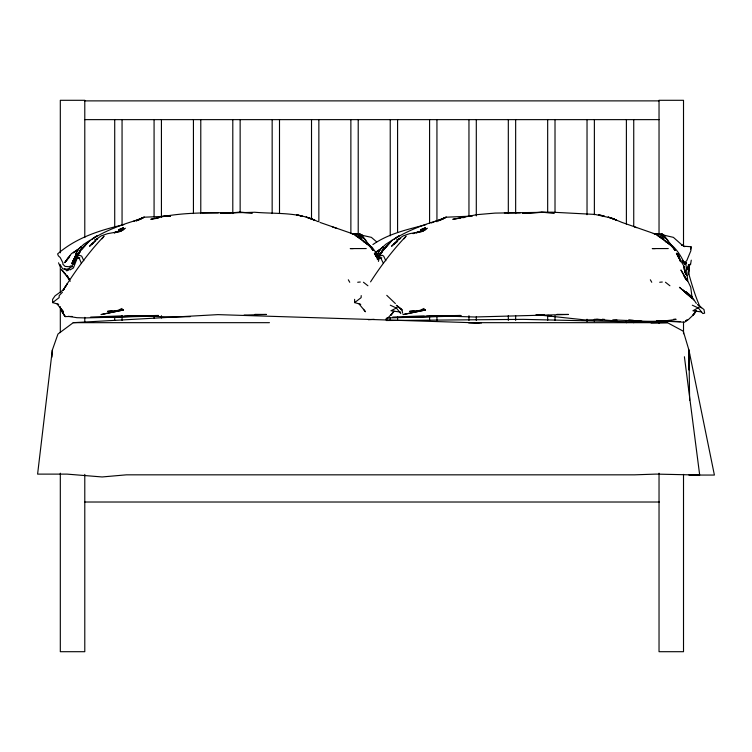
<?xml version="1.0" encoding="UTF-8"?>
<svg xmlns="http://www.w3.org/2000/svg" width="752" height="752" viewBox="0 0 752 752"><rect width="100%" height="100%" fill="white"/><g stroke="black" fill="none" stroke-linecap="round" stroke-linejoin="round"><path stroke-width="1.13" d="M691.267 260.164L690.571 264.375L687.309 267.618L687.525 269.592L688.494 264.563L690.571 264.375M361.204 295.592L361.129 297.632L354.653 302.614L360.734 304.306M688.409 273.277L689.17 266.716L688.512 273.07M51.963 357.144L52.311 350.122L57.97 334.029L73.254 322.674L217.967 314.627L481.421 322.993M688.653 274.574L689.17 266.716M52.311 350.122L37.6 474.117L67.022 474.117L102.112 476.956L126.449 474.832L634.613 474.832L656.111 474.098L699.689 475.057L684.405 356.749M690.674 249.203L691.013 246.731L683.465 246.233M682.985 261.912L685.796 263.021L687.77 281.013L690.731 287.189L691.99 296.965L696.343 303.394M378.425 261.405L379.234 258.133L381.79 257.842M73.837 264.394L75.181 260.671L78.001 255.99L79.27 255.248L81.667 256.122L83.81 260.728M72.004 263.256L73.367 260.23M71.872 263.802L74.222 258.556L72.06 263.266M72.493 262.373L74.222 258.556M377.307 259.713L378.303 257.607L380.578 257.692L383.445 263.397M74.758 257.287L76.112 254.655L74.561 257.532M378.049 259.384L380.014 255.99L382.307 255.257L383.67 256.122L385.823 260.728M76.995 256.432L80.408 251.337L77.672 255.586M379.008 256.432L382.42 251.337L379.685 255.586M66.58 260.098L71.459 253.621L75.191 251.328M393.832 311.591L386.443 319.544M696.38 310.783L694.228 314.007L688.447 319.544L684.517 322.213L656.468 320.737M63.676 289.238L67.436 283.626L62.989 290.357C75.153 271.218 88.304 252.578 104.049 236.194L102.065 238.798M370.557 281.868C381.01 265.635 392.741 250.181 406.061 236.194L404.078 238.798M68.479 257.4L64.747 262.692L69.898 255.783M393.315 311.873L390.843 315.295L394.095 311.206L400.666 312.099M67.182 259.243L65.311 261.715L69.024 257.72M79.862 251.328L75.576 256.836C81.451 248.743 88.125 240.762 96.999 235.902L92.28 238.995C107.282 229.811 124.193 223.598 141.122 218.954L136.366 220.75L144.196 217.206L170.46 216.097M81.319 249.683L90.174 240.179L83.829 244.25L78.481 249.175L75.576 254.11L78.481 249.175L81.357 246.797L73.32 252.775L76.901 250.002M81.432 263.397L79.421 258.65L78.565 257.692L76.29 257.607L71.656 266.716L68.488 268.981L64.484 269.282L62.491 268.614L60.696 265.55M95.814 240.64L89.554 246.271L97.591 238.356L101.257 235.855L107.564 233.684L120.367 231.362L123.977 229.313L120.677 231.362L114.078 232.744M93.267 242.915L91.565 244.438L93.276 243.197M385.87 319.055L387.524 317.701M687.046 319.732L685.382 321.095L686.021 320.662M62.425 292.237L59.201 295.592L59.117 297.632L52.64 302.614L58.722 304.306M378.914 250.002L375.323 252.775L383.37 246.797L380.484 249.175L377.589 254.11L380.484 249.175L385.842 244.25L399.011 235.902L394.292 238.995C409.295 229.811 426.205 223.598 443.135 218.954L438.378 220.75L446.209 217.206L472.369 216.078M397.103 241.871L393.578 244.438L397.827 240.64L391.566 246.271L399.603 238.356L403.26 235.855L409.577 233.684L422.38 231.362L425.98 229.313L422.69 231.362L416.091 232.744M64.428 289.106L55.065 295.837L52.612 299.334L52.64 302.614M136.507 220.797L144.196 217.206L133.264 221.417M438.519 220.797L446.209 217.206L435.276 221.417M375.333 252.475L377.203 251.328M372.917 244.541C388.756 233.534 407.499 229.52 425.792 224.698M138.274 219.669L137.748 219.96L144.196 217.206M440.287 219.669L439.751 219.96L446.209 217.206M114.539 232.885L125.434 228.26M416.552 232.885L427.446 228.26M119.154 309.824L122.059 308.423M421.167 309.824L424.072 308.423M431.234 222.968L434.261 221.812M97.337 238.948L94.837 239.85L97.732 238.863M399.35 238.948L396.849 239.85L400.703 238.534M413.074 233.665L415.132 232.96M123.779 224.698C100.091 230.084 76.281 237.66 57.613 253.941L58.374 255.887L60.216 257.541L62.971 262.965L62.801 264.159L65.029 266.368L69.259 266.763L70.575 265.935L72.737 266.81M114.144 232.612L120.132 230.873M416.157 232.612L422.145 230.873M682.778 260.803L685.608 263.952L683.653 262.119L685.758 263.2L682.882 261.969L685.796 263.021M158.616 218.014L150.804 219.321C184.71 210.259 220.016 213.718 254.655 212.243C275.843 214.104 298.29 211.66 317.87 221.614M460.619 218.014L452.807 219.321L476.89 214.658L495.042 213.098L551.789 212.167L594.851 214.414L611.32 218.024L622.017 222.432L656.017 234.276L663.969 238.525L660.886 237.021M462.781 217.695L464.858 217.422M673.783 319.215L676.114 319.299C655.208 323.172 633.851 320.333 612.758 319.995M356.984 233.637L352.65 234.098L355.151 233.853L351.287 233.543M357.689 282.254L360.293 282.019M659.701 282.254L662.305 282.019M112.076 310.961L107.517 311.356L123.469 309.984L101.2 314.543L123.469 309.984L114.351 310.764M414.089 310.961L409.53 311.356L425.472 309.984L403.204 314.543L425.472 309.984L416.364 310.764M616.941 320.089L611.404 320.559L595.18 319.262M368.433 319.741L374.111 319.299M244.118 315.088L266.499 314.468L254.919 314.374M190.256 316.667L172.546 316.996L136.422 315.859M157.882 316.028L85.164 317.917L76.948 317.701L68.376 316.329M387.177 317.917L461.07 316M158.127 315.906L90.428 317.335L106.775 316.959M113.787 316.799L139.487 316.216M145.324 316.084L158.174 315.793M408.787 316.959L392.431 317.335L460.13 315.906M415.8 316.799L441.49 316.216M447.337 316.084L460.186 315.793M157.845 315.567L101.257 316.62L122.228 316.216M461.023 315.539L403.269 316.62L424.241 316.216M651.063 322.993L667.428 322.674L683.277 331.19L688.935 350.122L714.4 475.057L688.935 475.057M124.559 316.169L158.512 315.455M460.515 315.455L438.425 315.859L474.559 316.996L568.512 314.468L556.922 314.374M426.572 316.169L460.365 315.52M72.192 316.47L65.151 316.573L61.551 310.999M685.504 263.097L686.642 263.078L685.42 261.799L686.726 260.737L690.872 250.764L691.013 246.731M386.255 320.512L523.42 319.365L667.428 322.674L468.44 322.674L478.986 322.993M202.363 212.91L218.277 212.835M504.376 212.91L520.281 212.835M353.28 248.574L350.244 248.583L366.271 248.555M655.293 248.574L652.257 248.583L668.274 248.555M84.788 100.881L659.034 100.881M84.788 119.634L659.034 119.634M73.254 322.674L269.442 322.674M84.487 502.016L659.335 502.016M653.3 233.543L657.154 233.853L654.663 234.098L661.863 233.947L664.749 235.442M79.778 257.842L77.221 258.133L73.395 267.975L69.974 269.94L69.287 268.21M541.976 314.693L544.316 314.806M662.587 320.737L680.156 321.612M541.957 314.712L544.288 314.844M540.791 314.731L544.298 314.938M628.493 320.004L633.175 320.286M539.579 314.674L544.222 314.975M629.095 320.324L641.879 321.132M539.635 314.731L544.326 315.06M539.569 314.75L544.213 315.079L538.432 314.703L544.185 315.182M602.296 319.243L604.627 319.412M547.766 315.426L551.263 315.699M596.75 319.224L602.578 319.675L585.235 319.938L536.016 314.656M547.663 315.464L551.141 315.737M701.578 311.948L692.93 310.773L699.811 306.854L697.433 304.485M664.674 235.348L673.397 237.359L682.346 245.321L681.462 244.776L684.734 246.675M657.915 234.051L662.333 234.859L667.832 240.377L666.225 238.732M359.484 234.709L371.385 237.359L376.677 241.89M359.503 234.737L362.737 235.442L359.851 233.947L361.721 236.222M356.495 236.269L359.823 236.993L357.849 236.513L361.966 238.525L354.013 234.276L320.014 222.432M611.583 218.127L616.49 220.157L608.133 217.037L614.45 219.311M309.58 218.127L314.477 220.157L306.13 217.037L312.437 219.311M332.328 226.869L336.943 228.429M634.331 226.869L636.596 227.64M672.232 246.299L665.642 237.585L658.714 234.032L662.333 234.859L665.012 237.228L661.459 233.957L665.012 237.228M692.301 305.199L698.401 308.01L702.81 313.565L704.633 313.142L703.975 309.542L699.473 306.026M390.288 305.199L396.389 308.01L400.797 313.565M661.121 234.887L663.809 236.25M668.321 243.093L656.966 235.085L668.96 243.451L675.296 250.237L672.128 246.242L665.163 241.148L671.733 245.641L668.96 243.601L671.104 245.49M366.309 243.093L354.953 235.085L366.948 243.451L373.283 250.237L370.125 246.242L363.16 241.148L369.73 245.641L366.957 243.601L369.091 245.49M665.915 241.759C674.845 245.49 680.814 255.379 685.034 264.516L682.233 260.295M363.902 241.759L372.118 247.323L378.566 256.216M396.313 305.237L401.916 309.937L397.46 306.026M665.454 282.244L669.919 285.769M363.442 282.244L367.916 285.769M686.952 293.712L692.235 298.121L679.441 287.302L691.943 297.886L690.543 296.589M363 237.228L359.447 233.957L363 237.228L360.33 234.859L355.903 234.051L360.33 234.859L365.829 240.377L361.806 236.25L356.702 234.032L363.63 237.585L371.516 248.113M693.786 299.926L682.807 289.999L691.417 297.858M386.763 295.339L395.373 303.554M67.661 269.319L68.507 270.184L66.684 270.842L64.644 268.539M664.138 236.438L661.863 233.947L663.734 236.222M359.851 233.947L362.135 236.438M393.935 311.018L390.927 310.773L396.389 308.01L397.648 306.402L401.963 309.542L402.621 313.142M64.963 273.615L62.143 270.382L69.438 279.669M61.363 269.46L64.935 273.568M363.536 309.288L365.453 311.76L359.183 304.081M59.615 306.825L63.441 311.76L57.171 304.081M69.645 279.49L66.834 275.749L70.227 281.276M683.342 261.781L685.26 264.413L682.271 260.277M687.648 281.21L680.927 269.987L686.679 280.346L683.916 275.486L685.147 278.259M684.574 271.848L686.98 275.505M376.865 257.325L374.374 253.18L376.066 256.554M650.339 279.791L651.749 282.273M348.336 279.791L349.736 282.273M701.287 307.888L699.473 305.632C694.857 294.991 691.567 283.654 688.456 272.591M677.655 255.718L676.386 253.18L683.972 266.274L685.495 273.437M678.078 256.554L678.887 258.434M58.543 262.805L59.887 266.02M377.184 256.526L375.962 253.462L376.949 256.404M679.423 258.848L680.551 261.752M679.047 257.88L678.191 255.577L679.695 259.647M377.034 257.88L376.179 255.577L377.307 258.632M684.715 270.241L685.523 272.797M684.752 270.429L686.012 274.574L683.972 266.274L684.066 269.536M680.588 260.991L677.966 253.462L680.494 261.527M688.935 369.975L688.935 350.122L689.528 354.747M688.785 265.4L689.095 268.53L689.029 265.146M688.935 350.122L689.622 400.327M354.615 299.334L354.653 302.614M683.512 245.772L683.512 100.298L659.034 100.298L659.034 234.041M683.512 322.035L683.512 333.766M683.512 474.371L683.512 651.702L659.034 651.702L659.034 473.196M659.034 320.86L659.034 323.21M633.739 119.634L633.739 226.474M633.739 320.399L633.739 322.749M626.388 119.634L626.388 224.124M626.388 320.399L626.388 322.749M594.371 119.634L594.371 214.734M594.371 319.224L594.371 321.574M587.03 119.634L587.03 214.734M587.03 319.224L587.03 321.574M555.014 119.634L555.014 212.384M555.014 315.708L555.014 320.399M547.672 119.634L547.672 212.384M547.672 315.708L547.672 320.399M515.656 119.634L515.656 213.559M515.656 315.708L515.656 320.399M508.314 119.634L508.314 213.559M508.314 315.708L508.314 320.399M476.298 119.634L476.298 215.909M476.298 316.874L476.298 320.399M468.957 119.634L468.957 215.909M468.957 315.708L468.957 320.399M436.94 119.634L436.94 221.774M436.94 315.708L436.94 320.399M429.589 119.634L429.589 222.949M429.589 315.708L429.589 320.399M397.582 119.634L397.582 232.34M397.582 316.874L397.582 320.399M390.232 119.634L390.232 235.865M390.232 318.049L390.232 320.399M358.215 119.634L358.215 234.69M350.874 119.634L350.874 233.515M318.857 119.634L318.857 221.774M311.516 119.634L311.516 219.424M279.5 119.634L279.5 213.559M272.158 119.634L272.158 213.559M240.142 119.634L240.142 212.384M232.8 119.634L232.8 213.559M200.784 119.634L200.784 213.559M193.433 119.634L193.433 213.559M161.426 119.634L161.426 217.084M161.426 315.708L161.426 318.049M154.075 119.634L154.075 217.084M154.075 315.708L154.075 318.049M122.059 119.634L122.059 225.299M122.059 315.708L122.059 320.399M114.718 119.634L114.718 227.649M114.718 316.874L114.718 320.399M84.788 237.566L84.788 100.298L60.31 100.298L60.31 252.813M84.788 317.344L84.788 322.035M84.788 474.371L84.788 651.702L60.31 651.702L60.31 473.196M60.31 264.544L60.31 292.707M60.31 306.778L60.31 332.591M695.938 311.018L692.855 315.295L695.938 311.018M379.403 254.326L377.589 256.836L392.187 240.179L379.403 254.326M384.723 247.822L381.913 250.961L387.496 245.077L384.723 247.822M84.224 246.383L79.909 250.961L85.493 245.077L84.224 246.383M123.516 227.724L118.684 229.783L123.516 227.724M425.529 227.724L420.697 229.783L425.529 227.724M239.813 212.271L220.468 213.314L240.621 212.346L252.418 212.957L239.813 212.271M541.816 212.271L522.471 213.314L542.634 212.346L554.421 212.957L541.816 212.271M170.356 216.078L162.535 216.35L170.413 216.115M602.474 215.674L598.62 214.809L604.429 216.238L602.474 215.674M300.471 215.674L296.608 214.809L302.417 216.238L300.471 215.674M691.99 296.965L686.294 291.973L691.99 296.965M67.793 276.839L66.383 275.232L67.793 276.839M674.986 250.19L673.491 248.038L674.986 250.19M372.973 250.19L371.479 248.038L372.973 250.19M65.151 316.573L61.072 309.871L65.151 316.573"/></g></svg>
